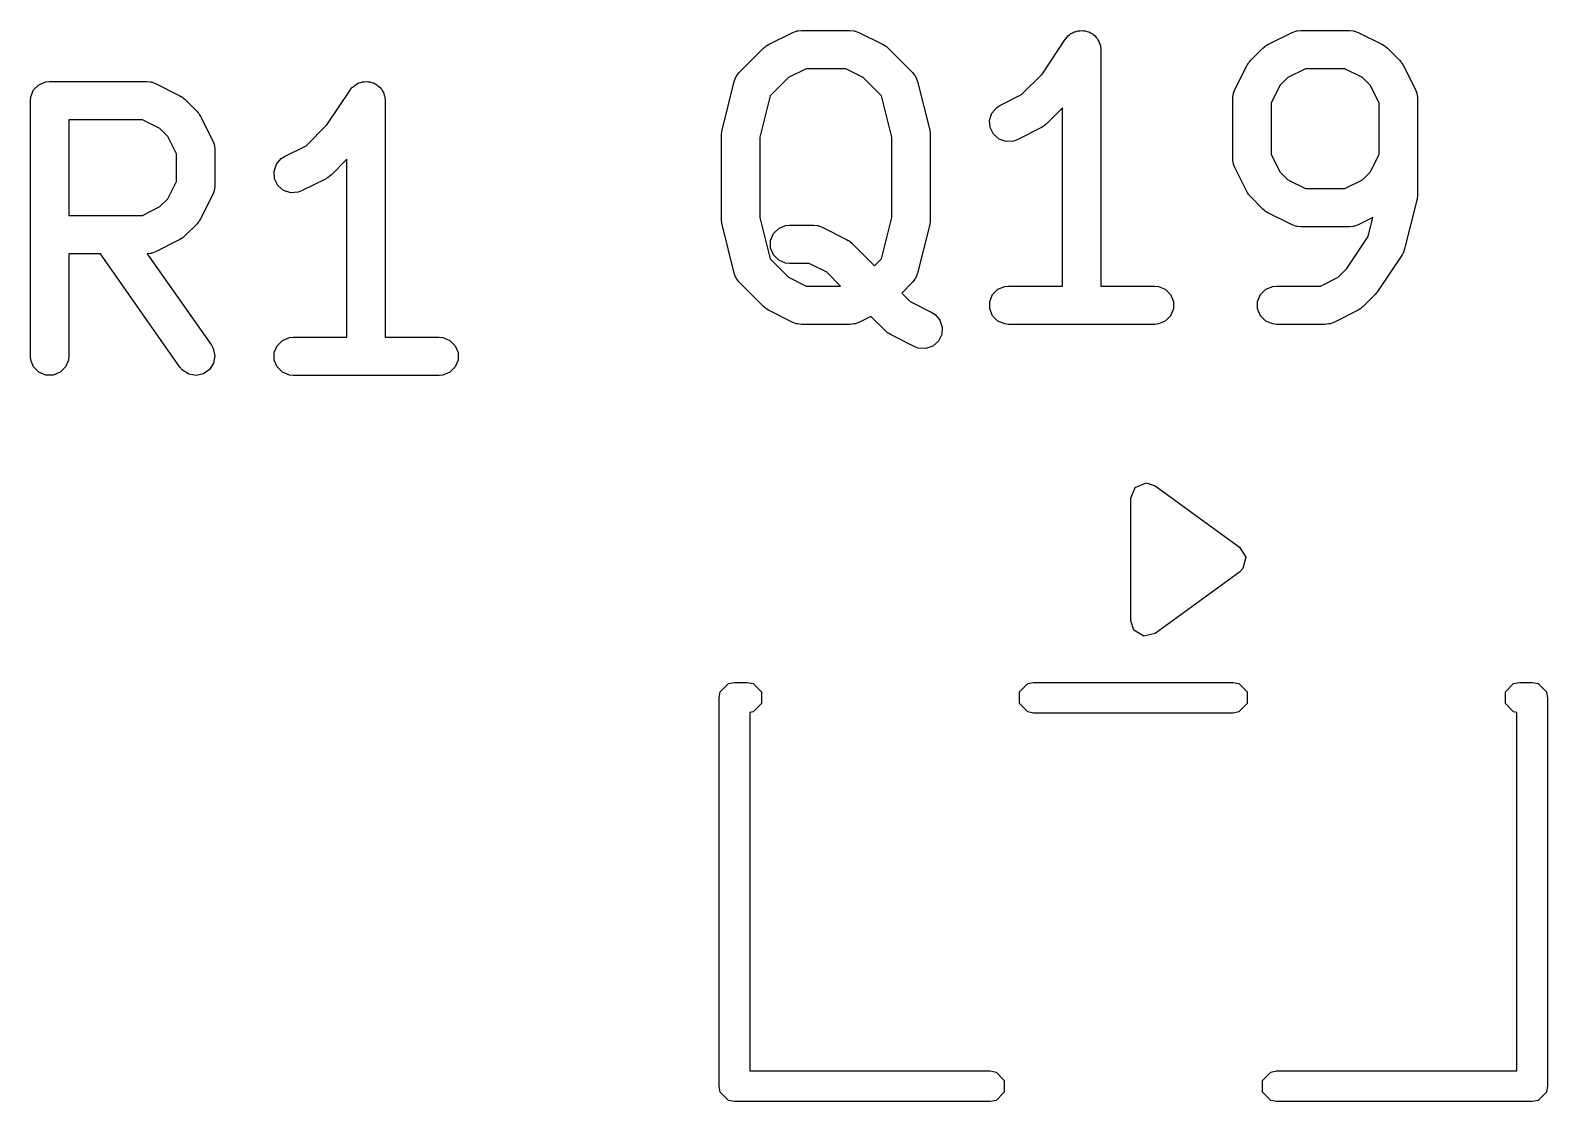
# Model space of a CAD drawing. Header units: millimetres. Extents: x 4 to 152, y 19 to 149.
# Drawn here: x 144.19 to 150.12, y 142.68 to 146.87 of the extents above; entities that cross this region are included whole.
import ezdxf

# ---------------------------------------------------------------- set-up
doc = ezdxf.new("R2010")
doc.units = ezdxf.units.MM
doc.layers.add('F.Silkscreen', color=41, linetype='CONTINUOUS', true_color=0xf2eda1)

msp = doc.modelspace()

# ---------------------------------------------------------------- linework, layer by layer
at = {"layer": 'F.Silkscreen', "linetype": 'CONTINUOUS'}
for p, q in [((147.073602, 146.814644), (147.16884, 146.862263)), ((147.16884, 146.862263), (147.182571, 146.867518)), ((147.182571, 146.867518), (147.18526, 146.86771)), ((147.18526, 146.86771), (147.187749, 146.86874)), ((147.187749, 146.86874), (147.202381, 146.870181)), ((147.202381, 146.870181), (147.392857, 146.870181)), ((147.392857, 146.870181), (147.407489, 146.86874)), ((147.407489, 146.86874), (147.409978, 146.867709)), ((147.409978, 146.867709), (147.412666, 146.867518)), ((147.412666, 146.867518), (147.426398, 146.862263)), ((147.426398, 146.862263), (147.521636, 146.814644)), ((148.23531, 146.836901), (148.244531, 146.848159)), ((148.244531, 146.848159), (148.2507, 146.852291)), ((148.2507, 146.852291), (148.255951, 146.857541)), ((148.255951, 146.857541), (148.26274, 146.860354)), ((148.26274, 146.860354), (148.268846, 146.864442)), ((148.268846, 146.864442), (148.276126, 146.865899)), ((148.276126, 146.865899), (148.282987, 146.86874)), ((148.282987, 146.86874), (148.290335, 146.86874)), ((148.290335, 146.86874), (148.29754, 146.870181)), ((148.29754, 146.870181), (148.304824, 146.86874)), ((148.304824, 146.86874), (148.312251, 146.86874)), ((148.312251, 146.86874), (148.319039, 146.865928)), ((148.319039, 146.865928), (148.326248, 146.864502)), ((148.326248, 146.864502), (148.332427, 146.860383)), ((148.332427, 146.860383), (148.339287, 146.857541)), ((148.339287, 146.857541), (148.34448, 146.852348)), ((148.34448, 146.852348), (148.350597, 146.84827)), ((148.350597, 146.84827), (148.35473, 146.842098)), ((149.025983, 146.814644), (149.121221, 146.862263)), ((149.121221, 146.862263), (149.134952, 146.867518)), ((149.134952, 146.867518), (149.137641, 146.86771)), ((149.137641, 146.86771), (149.14013, 146.86874)), ((149.14013, 146.86874), (149.154762, 146.870181)), ((149.154762, 146.870181), (149.345238, 146.870181)), ((149.345238, 146.870181), (149.35987, 146.86874)), ((149.35987, 146.86874), (149.362359, 146.867709)), ((149.362359, 146.867709), (149.365047, 146.867518)), ((149.365047, 146.867518), (149.378779, 146.862263)), ((149.378779, 146.862263), (149.474017, 146.814644)), ((146.958872, 146.705357), (147.05411, 146.800595)), ((147.05411, 146.800595), (147.05986, 146.805316)), ((147.05986, 146.805316), (147.061159, 146.806812)), ((147.061159, 146.806812), (147.063413, 146.808232)), ((147.063413, 146.808232), (147.065475, 146.809923)), ((147.065475, 146.809923), (147.067307, 146.810682)), ((147.067307, 146.810682), (147.073602, 146.814644)), ((147.521636, 146.814644), (147.527935, 146.81068)), ((147.527935, 146.81068), (147.529763, 146.809922)), ((147.529763, 146.809922), (147.531819, 146.808234)), ((147.531819, 146.808234), (147.534079, 146.806812)), ((147.534079, 146.806812), (147.535378, 146.805314)), ((147.535378, 146.805314), (147.541128, 146.800595)), ((147.541128, 146.800595), (147.636366, 146.705357)), ((148.144095, 146.700104), (148.235215, 146.836784)), ((148.235215, 146.836784), (148.235249, 146.836827)), ((148.235249, 146.836827), (148.235259, 146.836849)), ((148.235259, 146.836849), (148.23531, 146.836901)), ((148.35473, 146.842098), (148.359979, 146.836849)), ((148.359979, 146.836849), (148.36279, 146.830062)), ((148.36279, 146.830062), (148.36688, 146.823955)), ((148.36688, 146.823955), (148.368336, 146.816674)), ((148.368336, 146.816674), (148.371178, 146.809813)), ((148.371178, 146.809813), (148.372603, 146.795337)), ((148.372603, 146.795337), (148.372619, 146.79526)), ((148.372619, 146.79526), (148.372613, 146.795234)), ((148.372613, 146.795234), (148.372619, 146.795181)), ((148.372619, 146.795181), (148.372619, 145.870181)), ((148.958872, 146.752976), (149.006491, 146.800595)), ((149.006491, 146.800595), (149.01224, 146.805314)), ((149.01224, 146.805314), (149.01354, 146.806812)), ((149.01354, 146.806812), (149.015799, 146.808234)), ((149.015799, 146.808234), (149.017856, 146.809922)), ((149.017856, 146.809922), (149.019683, 146.81068)), ((149.019683, 146.81068), (149.025983, 146.814644)), ((149.474017, 146.814644), (149.480316, 146.81068)), ((149.480316, 146.81068), (149.482144, 146.809922)), ((149.482144, 146.809922), (149.4842, 146.808234)), ((149.4842, 146.808234), (149.48646, 146.806812)), ((149.48646, 146.806812), (149.487759, 146.805314)), ((149.487759, 146.805314), (149.493509, 146.800595)), ((149.493509, 146.800595), (149.541128, 146.752976)), ((148.897204, 146.638246), (148.944823, 146.733484)), ((148.944823, 146.733484), (148.948787, 146.739784)), ((148.948787, 146.739784), (148.949545, 146.741611)), ((148.949545, 146.741611), (148.951233, 146.743668)), ((148.951233, 146.743668), (148.952655, 146.745927)), ((148.952655, 146.745927), (148.954153, 146.747227)), ((148.954153, 146.747227), (148.958872, 146.752976)), ((149.541128, 146.752976), (149.545846, 146.747227)), ((149.545846, 146.747227), (149.547345, 146.745927)), ((149.547345, 146.745927), (149.548766, 146.743668)), ((149.548766, 146.743668), (149.550455, 146.741611)), ((149.550455, 146.741611), (149.551212, 146.739784)), ((149.551212, 146.739784), (149.555177, 146.733484)), ((149.555177, 146.733484), (149.602796, 146.638246)), ((144.220237, 146.657541), (144.247273, 146.66874)), ((144.247273, 146.66874), (144.261905, 146.670181)), ((144.261905, 146.670181), (144.642857, 146.670181)), ((144.642857, 146.670181), (144.657489, 146.66874)), ((144.657489, 146.66874), (144.659978, 146.667709)), ((144.659978, 146.667709), (144.662666, 146.667518)), ((144.662666, 146.667518), (144.676398, 146.662263)), ((145.478507, 146.665899), (145.485368, 146.66874)), ((145.485368, 146.66874), (145.492716, 146.66874)), ((145.492716, 146.66874), (145.499921, 146.670181)), ((145.499921, 146.670181), (145.507205, 146.66874)), ((145.507205, 146.66874), (145.514632, 146.66874)), ((145.514632, 146.66874), (145.52142, 146.665928)), ((146.891525, 146.480038), (146.939144, 146.670514)), ((146.939144, 146.670514), (146.944091, 146.68436)), ((146.944091, 146.68436), (146.947411, 146.688842)), ((146.947411, 146.688842), (146.949545, 146.693992)), ((146.949545, 146.693992), (146.958872, 146.705357)), ((147.15157, 146.685923), (147.079627, 146.613981)), ((147.220086, 146.720181), (147.15157, 146.685923)), ((147.375152, 146.720181), (147.220086, 146.720181)), ((147.443668, 146.685923), (147.375152, 146.720181)), ((147.51561, 146.613981), (147.443668, 146.685923)), ((147.636366, 146.705357), (147.645694, 146.693992)), ((147.645694, 146.693992), (147.647828, 146.688839)), ((147.647828, 146.688839), (147.651147, 146.68436)), ((147.651147, 146.68436), (147.656094, 146.670514)), ((147.656094, 146.670514), (147.703713, 146.480038)), ((148.062716, 146.618725), (148.144095, 146.700104)), ((149.103951, 146.685923), (149.073544, 146.655516)), ((149.172467, 146.720181), (149.103951, 146.685923)), ((149.327533, 146.720181), (149.172467, 146.720181)), ((149.396049, 146.685923), (149.327533, 146.720181)), ((149.426456, 146.655516), (149.396049, 146.685923)), ((144.186905, 146.595181), (144.188346, 146.609813)), ((144.188346, 146.609813), (144.199545, 146.636849)), ((144.199545, 146.636849), (144.220237, 146.657541)), ((144.676398, 146.662263), (144.771636, 146.614644)), ((144.771636, 146.614644), (144.777935, 146.61068)), ((144.777935, 146.61068), (144.779763, 146.609922)), ((144.779763, 146.609922), (144.781819, 146.608234)), ((144.781819, 146.608234), (144.784079, 146.606812)), ((144.784079, 146.606812), (144.785378, 146.605314)), ((145.346476, 146.500104), (145.437596, 146.636784)), ((145.437596, 146.636784), (145.43763, 146.636827)), ((145.43763, 146.636827), (145.43764, 146.636849)), ((145.43764, 146.636849), (145.437691, 146.636901)), ((145.437691, 146.636901), (145.446912, 146.648159)), ((145.446912, 146.648159), (145.453081, 146.652291)), ((145.453081, 146.652291), (145.458332, 146.657541)), ((145.458332, 146.657541), (145.465121, 146.660354)), ((145.465121, 146.660354), (145.471227, 146.664442)), ((145.471227, 146.664442), (145.478507, 146.665899)), ((145.52142, 146.665928), (145.528629, 146.664502)), ((145.528629, 146.664502), (145.534808, 146.660383)), ((145.534808, 146.660383), (145.541668, 146.657541)), ((145.541668, 146.657541), (145.546861, 146.652348)), ((145.546861, 146.652348), (145.552978, 146.64827)), ((145.552978, 146.64827), (145.557111, 146.642098)), ((145.557111, 146.642098), (145.56236, 146.636849)), ((145.56236, 146.636849), (145.565171, 146.630062)), ((145.565171, 146.630062), (145.569261, 146.623955)), ((145.569261, 146.623955), (145.570717, 146.616674)), ((145.570717, 146.616674), (145.573559, 146.609813)), ((145.573559, 146.609813), (145.574984, 146.595337)), ((147.079627, 146.613981), (147.039286, 146.452614)), ((147.555952, 146.452614), (147.51561, 146.613981)), ((147.978364, 146.576549), (148.062716, 146.618725)), ((148.889286, 146.604705), (148.890727, 146.619337)), ((148.890727, 146.619337), (148.891758, 146.621827)), ((148.891758, 146.621827), (148.891949, 146.624514)), ((148.891949, 146.624514), (148.897204, 146.638246)), ((149.073544, 146.655516), (149.039286, 146.587)), ((149.460714, 146.587), (149.426456, 146.655516)), ((149.602796, 146.638246), (149.608051, 146.624515)), ((149.608051, 146.624515), (149.608242, 146.621826)), ((149.608242, 146.621826), (149.609273, 146.619337)), ((149.609273, 146.619337), (149.610714, 146.604705)), ((144.186905, 145.595181), (144.186905, 146.595181)), ((144.785378, 146.605314), (144.791128, 146.600595)), ((144.791128, 146.600595), (144.838747, 146.552976)), ((144.838747, 146.552976), (144.843465, 146.547227)), ((145.574984, 146.595337), (145.575, 146.59526)), ((145.575, 146.59526), (145.574994, 146.595234)), ((145.574994, 146.595234), (145.575, 146.595181)), ((145.575, 146.595181), (145.575, 145.670181)), ((147.946748, 146.546609), (147.965921, 146.568717)), ((147.965921, 146.568717), (147.978364, 146.576549)), ((148.222619, 146.566496), (148.160176, 146.504053)), ((148.222619, 145.870181), (148.222619, 146.566496)), ((148.889286, 146.36661), (148.889286, 146.604705)), ((149.039286, 146.587), (149.039286, 146.384315)), ((149.460714, 146.384315), (149.460714, 146.587)), ((149.610714, 146.604705), (149.610714, 146.223753)), ((144.625152, 146.520181), (144.336905, 146.520181)), ((144.336905, 146.520181), (144.336905, 146.146372)), ((144.693668, 146.485923), (144.625152, 146.520181)), ((144.843465, 146.547227), (144.844964, 146.545927)), ((144.844964, 146.545927), (144.846385, 146.543668)), ((144.846385, 146.543668), (144.848074, 146.541611)), ((144.848074, 146.541611), (144.848831, 146.539784)), ((144.848831, 146.539784), (144.852796, 146.533484)), ((144.852796, 146.533484), (144.900415, 146.438246)), ((145.265097, 146.418725), (145.346476, 146.500104)), ((147.937494, 146.518848), (147.946748, 146.546609)), ((147.939568, 146.489658), (147.937494, 146.518848)), ((147.952655, 146.463483), (147.939568, 146.489658)), ((148.140684, 146.490004), (148.045446, 146.442385)), ((148.146983, 146.493969), (148.140684, 146.490004)), ((148.148811, 146.494726), (148.146983, 146.493969)), ((148.150867, 146.496415), (148.148811, 146.494726)), ((148.153127, 146.497836), (148.150867, 146.496415)), ((148.154426, 146.499335), (148.153127, 146.497836)), ((148.160176, 146.504053), (148.154426, 146.499335)), ((144.724075, 146.455516), (144.693668, 146.485923)), ((144.758333, 146.387), (144.724075, 146.455516)), ((144.900415, 146.438246), (144.90567, 146.424515)), ((146.889286, 146.461848), (146.889537, 146.464402)), ((146.889286, 146.128515), (146.889286, 146.461848)), ((146.889375, 146.465494), (146.890184, 146.470968)), ((146.889537, 146.464402), (146.889375, 146.465494)), ((146.890184, 146.470968), (146.890727, 146.47648)), ((146.890727, 146.47648), (146.891149, 146.477502)), ((146.891149, 146.477502), (146.891525, 146.480038)), ((147.039286, 146.452614), (147.039286, 146.137749)), ((147.555952, 146.137749), (147.555952, 146.452614)), ((147.703713, 146.480038), (147.704088, 146.477502)), ((147.704088, 146.477502), (147.704511, 146.47648)), ((147.704511, 146.47648), (147.705053, 146.470968)), ((147.705053, 146.470968), (147.705863, 146.465494)), ((147.705863, 146.465494), (147.7057, 146.464402)), ((147.7057, 146.464402), (147.705952, 146.461848)), ((147.705952, 146.461848), (147.705952, 146.128515)), ((147.974763, 146.44431), (147.952655, 146.463483)), ((148.002524, 146.435056), (147.974763, 146.44431)), ((148.031714, 146.43713), (148.002524, 146.435056)), ((148.045446, 146.442385), (148.031714, 146.43713)), ((144.758333, 146.279553), (144.758333, 146.387)), ((144.90567, 146.424515), (144.905861, 146.421826)), ((144.905861, 146.421826), (144.906892, 146.419337)), ((144.906892, 146.419337), (144.908333, 146.404705)), ((144.908333, 146.404705), (144.908333, 146.261848)), ((145.168302, 146.368717), (145.180745, 146.376549)), ((145.180745, 146.376549), (145.265097, 146.418725)), ((149.039286, 146.384315), (149.073544, 146.315799)), ((149.426456, 146.315799), (149.460714, 146.384315)), ((145.139875, 146.318848), (145.149129, 146.346609)), ((145.141949, 146.289658), (145.139875, 146.318848)), ((145.149129, 146.346609), (145.168302, 146.368717)), ((145.425, 146.366496), (145.362557, 146.304053)), ((145.425, 145.670181), (145.425, 146.366496)), ((148.890727, 146.351978), (148.889286, 146.36661)), ((148.891758, 146.349489), (148.890727, 146.351978)), ((148.891949, 146.346801), (148.891758, 146.349489)), ((148.897204, 146.333069), (148.891949, 146.346801)), ((148.944823, 146.237831), (148.897204, 146.333069)), ((149.073544, 146.315799), (149.103951, 146.285392)), ((149.396049, 146.285392), (149.426456, 146.315799)), ((144.724075, 146.211037), (144.758333, 146.279553)), ((144.908333, 146.261848), (144.906892, 146.247216)), ((145.155036, 146.263483), (145.141949, 146.289658)), ((145.177144, 146.24431), (145.155036, 146.263483)), ((145.343065, 146.290004), (145.247827, 146.242385)), ((145.349364, 146.293969), (145.343065, 146.290004)), ((145.351192, 146.294726), (145.349364, 146.293969)), ((145.353248, 146.296415), (145.351192, 146.294726)), ((145.355508, 146.297836), (145.353248, 146.296415)), ((145.356807, 146.299335), (145.355508, 146.297836)), ((145.362557, 146.304053), (145.356807, 146.299335)), ((149.103951, 146.285392), (149.172467, 146.251134)), ((149.172467, 146.251134), (149.327533, 146.251134)), ((149.327533, 146.251134), (149.396049, 146.285392)), ((144.693668, 146.18063), (144.724075, 146.211037)), ((144.900415, 146.228307), (144.852796, 146.133069)), ((144.90567, 146.242038), (144.900415, 146.228307)), ((144.905861, 146.244728), (144.90567, 146.242038)), ((144.906892, 146.247216), (144.905861, 146.244728)), ((145.204905, 146.235056), (145.177144, 146.24431)), ((145.234095, 146.23713), (145.204905, 146.235056)), ((145.247827, 146.242385), (145.234095, 146.23713)), ((148.948787, 146.231532), (148.944823, 146.237831)), ((148.949545, 146.229704), (148.948787, 146.231532)), ((148.951233, 146.227648), (148.949545, 146.229704)), ((148.952655, 146.225388), (148.951233, 146.227648)), ((148.954153, 146.224089), (148.952655, 146.225388)), ((148.958872, 146.218339), (148.954153, 146.224089)), ((149.006491, 146.17072), (148.958872, 146.218339)), ((149.608475, 146.205563), (149.560856, 146.015087)), ((149.60885, 146.2081), (149.608475, 146.205563)), ((149.609273, 146.209121), (149.60885, 146.2081)), ((149.609815, 146.214634), (149.609273, 146.209121)), ((149.610625, 146.220107), (149.609815, 146.214634)), ((149.610714, 146.223753), (149.610462, 146.2212)), ((149.610462, 146.2212), (149.610625, 146.220107)), ((144.336905, 146.146372), (144.625152, 146.146372)), ((144.625152, 146.146372), (144.693668, 146.18063)), ((144.852796, 146.133069), (144.848831, 146.12677)), ((147.039286, 146.137749), (147.079627, 145.976383)), ((147.51561, 145.976383), (147.555952, 146.137749)), ((149.01224, 146.166002), (149.006491, 146.17072)), ((149.01354, 146.164503), (149.01224, 146.166002)), ((149.015799, 146.163082), (149.01354, 146.164503)), ((149.017856, 146.161393), (149.015799, 146.163082)), ((149.019683, 146.160636), (149.017856, 146.161393)), ((149.025983, 146.156671), (149.019683, 146.160636)), ((149.121221, 146.109052), (149.025983, 146.156671)), ((149.437009, 146.138167), (149.378779, 146.109052)), ((149.418485, 146.064071), (149.437009, 146.138167)), ((144.838747, 146.113577), (144.791128, 146.065958)), ((144.843465, 146.119327), (144.838747, 146.113577)), ((144.844964, 146.120626), (144.843465, 146.119327)), ((144.846385, 146.122886), (144.844964, 146.120626)), ((144.848074, 146.124942), (144.846385, 146.122886)), ((144.848831, 146.12677), (144.848074, 146.124942)), ((146.889537, 146.125962), (146.889286, 146.128515)), ((146.889375, 146.124869), (146.889537, 146.125962)), ((146.890184, 146.119396), (146.889375, 146.124869)), ((146.890727, 146.113883), (146.890184, 146.119396)), ((146.891149, 146.112862), (146.890727, 146.113883)), ((146.891525, 146.110325), (146.891149, 146.112862)), ((146.939144, 145.919849), (146.891525, 146.110325)), ((147.081203, 146.047909), (147.092402, 146.074945)), ((147.092402, 146.074945), (147.113094, 146.095637)), ((147.113094, 146.095637), (147.14013, 146.106836)), ((147.14013, 146.106836), (147.154762, 146.108277)), ((147.154762, 146.108277), (147.25, 146.108277)), ((147.25, 146.108277), (147.264632, 146.106836)), ((147.264632, 146.106836), (147.267121, 146.105805)), ((147.267121, 146.105805), (147.269809, 146.105614)), ((147.269809, 146.105614), (147.283541, 146.100359)), ((147.283541, 146.100359), (147.378779, 146.05274)), ((147.703713, 146.110325), (147.656094, 145.919849)), ((147.704088, 146.112862), (147.703713, 146.110325)), ((147.704511, 146.113883), (147.704088, 146.112862)), ((147.705053, 146.119396), (147.704511, 146.113883)), ((147.705863, 146.124869), (147.705053, 146.119396)), ((147.705952, 146.128515), (147.7057, 146.125962)), ((147.7057, 146.125962), (147.705863, 146.124869)), ((149.134952, 146.103797), (149.121221, 146.109052)), ((149.137641, 146.103606), (149.134952, 146.103797)), ((149.14013, 146.102575), (149.137641, 146.103606)), ((149.154762, 146.101134), (149.14013, 146.102575)), ((149.345238, 146.101134), (149.154762, 146.101134)), ((149.35987, 146.102575), (149.345238, 146.101134)), ((149.362359, 146.103607), (149.35987, 146.102575)), ((149.365047, 146.103797), (149.362359, 146.103607)), ((149.378779, 146.109052), (149.365047, 146.103797)), ((144.771636, 146.051909), (144.676398, 146.00429)), ((144.777935, 146.055874), (144.771636, 146.051909)), ((144.779763, 146.056631), (144.777935, 146.055874)), ((144.781819, 146.05832), (144.779763, 146.056631)), ((144.784079, 146.059741), (144.781819, 146.05832)), ((144.785378, 146.06124), (144.784079, 146.059741)), ((144.791128, 146.065958), (144.785378, 146.06124)), ((147.081203, 146.018645), (147.081203, 146.047909)), ((147.092402, 145.991609), (147.081203, 146.018645)), ((147.378779, 146.05274), (147.385078, 146.048776)), ((147.385078, 146.048776), (147.386906, 146.048018)), ((147.386906, 146.048018), (147.388962, 146.04633)), ((147.388962, 146.04633), (147.391222, 146.044908)), ((147.391222, 146.044908), (147.392521, 146.04341)), ((147.392521, 146.04341), (147.398271, 146.038691)), ((147.398271, 146.038691), (147.488094, 145.948867)), ((149.33457, 145.9382), (149.418485, 146.064071)), ((149.560856, 146.015087), (149.557774, 146.006464)), ((144.460951, 145.996372), (144.336905, 145.996372)), ((144.336905, 145.996372), (144.336905, 145.595181)), ((144.771891, 145.552171), (144.460951, 145.996372)), ((144.657489, 145.997813), (144.643972, 145.996482)), ((144.643972, 145.996482), (144.894776, 145.63819)), ((144.659978, 145.998845), (144.657489, 145.997813)), ((144.662666, 145.999035), (144.659978, 145.998845)), ((144.676398, 146.00429), (144.662666, 145.999035)), ((147.079627, 145.976383), (147.15157, 145.904439)), ((147.113094, 145.970917), (147.092402, 145.991609)), ((147.14013, 145.959718), (147.113094, 145.970917)), ((147.154762, 145.958277), (147.14013, 145.959718)), ((147.232295, 145.958277), (147.154762, 145.958277)), ((147.30081, 145.92402), (147.232295, 145.958277)), ((147.488094, 145.948867), (147.51561, 145.976383)), ((149.550499, 145.991675), (149.455261, 145.848817)), ((149.554803, 145.99975), (149.550499, 145.991675)), ((149.555909, 146.001241), (149.554803, 145.99975)), ((149.556538, 146.003004), (149.555909, 146.001241)), ((149.557416, 146.004649), (149.556538, 146.003004)), ((149.557774, 146.006464), (149.557416, 146.004649)), ((146.944091, 145.906003), (146.939144, 145.919849)), ((146.94741, 145.901524), (146.944091, 145.906003)), ((146.949544, 145.896372), (146.94741, 145.901524)), ((146.958872, 145.885006), (146.949544, 145.896372)), ((147.15157, 145.904439), (147.220086, 145.870181)), ((147.354649, 145.870181), (147.30081, 145.92402)), ((147.645694, 145.896372), (147.636367, 145.885007)), ((147.647827, 145.901524), (147.645694, 145.896372)), ((147.651147, 145.906003), (147.647827, 145.901524)), ((147.656094, 145.919849), (147.651147, 145.906003)), ((149.232295, 145.870181), (149.30081, 145.904439)), ((149.30081, 145.904439), (149.33457, 145.9382)), ((147.05411, 145.789767), (146.958872, 145.885006)), ((147.220086, 145.870181), (147.354649, 145.870181)), ((147.636367, 145.885007), (147.59416, 145.842801)), ((147.59416, 145.842801), (147.62776, 145.809201)), ((147.938346, 145.809813), (147.949545, 145.836849)), ((147.949545, 145.836849), (147.970237, 145.857541)), ((147.970237, 145.857541), (147.997273, 145.86874)), ((147.997273, 145.86874), (148.011905, 145.870181)), ((148.011905, 145.870181), (148.222619, 145.870181)), ((148.372619, 145.870181), (148.583333, 145.870181)), ((148.583333, 145.870181), (148.597965, 145.86874)), ((148.597965, 145.86874), (148.625001, 145.857541)), ((148.625001, 145.857541), (148.645693, 145.836849)), ((148.645693, 145.836849), (148.656892, 145.809813)), ((148.985965, 145.809813), (148.997164, 145.836849)), ((148.997164, 145.836849), (149.017856, 145.857541)), ((149.017856, 145.857541), (149.044892, 145.86874)), ((149.044892, 145.86874), (149.059524, 145.870181)), ((149.059524, 145.870181), (149.232295, 145.870181)), ((149.44589, 145.837387), (149.398272, 145.789768)), ((149.445923, 145.837428), (149.44589, 145.837387)), ((149.445945, 145.837442), (149.445923, 145.837428)), ((149.450684, 145.843229), (149.445945, 145.837442)), ((149.455218, 145.848753), (149.450684, 145.843229)), ((149.455227, 145.848777), (149.455218, 145.848753)), ((149.455261, 145.848817), (149.455227, 145.848777)), ((147.05986, 145.785047), (147.05411, 145.789767)), ((147.061159, 145.78355), (147.05986, 145.785047)), ((147.063413, 145.782131), (147.061159, 145.78355)), ((147.065475, 145.780439), (147.063413, 145.782131)), ((147.067307, 145.779681), (147.065475, 145.780439)), ((147.073602, 145.775718), (147.067307, 145.779681)), ((147.62776, 145.809201), (147.712112, 145.767025)), ((147.938346, 145.780549), (147.938346, 145.809813)), ((147.949545, 145.753513), (147.938346, 145.780549)), ((148.656892, 145.780549), (148.645693, 145.753513)), ((148.656892, 145.809813), (148.656892, 145.780549)), ((148.985965, 145.780549), (148.985965, 145.809813)), ((148.997164, 145.753513), (148.985965, 145.780549)), ((149.385078, 145.779683), (149.378779, 145.775718)), ((149.386906, 145.78044), (149.385078, 145.779683)), ((149.388962, 145.782128), (149.386906, 145.78044)), ((149.391222, 145.78355), (149.388962, 145.782128)), ((149.392522, 145.78505), (149.391222, 145.78355)), ((149.398272, 145.789768), (149.392522, 145.78505)), ((147.16884, 145.728099), (147.073602, 145.775718)), ((147.182571, 145.722844), (147.16884, 145.728099)), ((147.18526, 145.722653), (147.182571, 145.722844)), ((147.187749, 145.721622), (147.18526, 145.722653)), ((147.202381, 145.720181), (147.187749, 145.721622)), ((147.392857, 145.720181), (147.202381, 145.720181)), ((147.407489, 145.721622), (147.392857, 145.720181)), ((147.409978, 145.722654), (147.407489, 145.721622)), ((147.412666, 145.722844), (147.409978, 145.722654)), ((147.426398, 145.728099), (147.412666, 145.722844)), ((147.473286, 145.751543), (147.426398, 145.728099)), ((147.5303, 145.694529), (147.473286, 145.751543)), ((147.712112, 145.767025), (147.724555, 145.759193)), ((147.724555, 145.759193), (147.743728, 145.737085)), ((147.743728, 145.737085), (147.752982, 145.709324)), ((147.970237, 145.732821), (147.949545, 145.753513)), ((147.997273, 145.721622), (147.970237, 145.732821)), ((148.011905, 145.720181), (147.997273, 145.721622)), ((148.583333, 145.720181), (148.011905, 145.720181)), ((148.597965, 145.721622), (148.583333, 145.720181)), ((148.625001, 145.732821), (148.597965, 145.721622)), ((148.645693, 145.753513), (148.625001, 145.732821)), ((149.017856, 145.732821), (148.997164, 145.753513)), ((149.044892, 145.721622), (149.017856, 145.732821)), ((149.059524, 145.720181), (149.044892, 145.721622)), ((149.25, 145.720181), (149.059524, 145.720181)), ((149.264632, 145.721622), (149.25, 145.720181)), ((149.267121, 145.722654), (149.264632, 145.721622)), ((149.269809, 145.722844), (149.267121, 145.722654)), ((149.283541, 145.728099), (149.269809, 145.722844)), ((149.378779, 145.775718), (149.283541, 145.728099)), ((145.151926, 145.636849), (145.172618, 145.657541)), ((145.172618, 145.657541), (145.199654, 145.66874)), ((145.199654, 145.66874), (145.214286, 145.670181)), ((145.214286, 145.670181), (145.425, 145.670181)), ((145.575, 145.670181), (145.785714, 145.670181)), ((145.785714, 145.670181), (145.800346, 145.66874)), ((145.800346, 145.66874), (145.827382, 145.657541)), ((145.827382, 145.657541), (145.848074, 145.636849)), ((147.53605, 145.689809), (147.5303, 145.694529)), ((147.537349, 145.688312), (147.53605, 145.689809)), ((147.539603, 145.686893), (147.537349, 145.688312)), ((147.541665, 145.685201), (147.539603, 145.686893)), ((147.543497, 145.684443), (147.541665, 145.685201)), ((147.549792, 145.68048), (147.543497, 145.684443)), ((147.64503, 145.632861), (147.549792, 145.68048)), ((147.750908, 145.680134), (147.73782, 145.653959)), ((147.752982, 145.709324), (147.750908, 145.680134)), ((144.894776, 145.63819), (144.901986, 145.625377)), ((144.901986, 145.625377), (144.908315, 145.596806)), ((145.140727, 145.609813), (145.151926, 145.636849)), ((145.140727, 145.580549), (145.140727, 145.609813)), ((145.848074, 145.636849), (145.859273, 145.609813)), ((145.859273, 145.609813), (145.859273, 145.580549)), ((147.658761, 145.627606), (147.64503, 145.632861)), ((147.687951, 145.625532), (147.658761, 145.627606)), ((147.715713, 145.634786), (147.687951, 145.625532)), ((147.73782, 145.653959), (147.715713, 145.634786)), ((144.188346, 145.580549), (144.186905, 145.595181)), ((144.199545, 145.553513), (144.188346, 145.580549)), ((144.220237, 145.532821), (144.199545, 145.553513)), ((144.324265, 145.553513), (144.303573, 145.532821)), ((144.335464, 145.580549), (144.324265, 145.553513)), ((144.336905, 145.595181), (144.335464, 145.580549)), ((144.781462, 145.541011), (144.771891, 145.552171)), ((144.806141, 145.525284), (144.781462, 145.541011)), ((144.887503, 145.54331), (144.863529, 145.526528)), ((144.90323, 145.567988), (144.887503, 145.54331)), ((144.908315, 145.596806), (144.90323, 145.567988)), ((145.151926, 145.553513), (145.140727, 145.580549)), ((145.172618, 145.532821), (145.151926, 145.553513)), ((145.848074, 145.553513), (145.827382, 145.532821)), ((145.859273, 145.580549), (145.848074, 145.553513)), ((144.247273, 145.521622), (144.220237, 145.532821)), ((144.276537, 145.521622), (144.247273, 145.521622)), ((144.303573, 145.532821), (144.276537, 145.521622)), ((144.834958, 145.520198), (144.806141, 145.525284)), ((144.863529, 145.526528), (144.834958, 145.520198)), ((145.199654, 145.521622), (145.172618, 145.532821)), ((145.214286, 145.520181), (145.199654, 145.521622)), ((145.785714, 145.520181), (145.214286, 145.520181)), ((145.800346, 145.521622), (145.785714, 145.520181)), ((145.827382, 145.532821), (145.800346, 145.521622)), ((148.49, 145.04), (148.507574, 145.082426)), ((148.507574, 145.082426), (148.55, 145.1)), ((148.55, 145.1), (148.58529, 145.088524)), ((148.58529, 145.088524), (148.91529, 144.848524)), ((148.49, 144.56), (148.49, 145.04)), ((148.91529, 144.848524), (148.939266, 144.809358)), ((148.939266, 144.809358), (148.928524, 144.76471)), ((148.91529, 144.751476), (148.58529, 144.511476)), ((148.928524, 144.76471), (148.91529, 144.751476)), ((148.501476, 144.52471), (148.49, 144.56)), ((148.540642, 144.500734), (148.501476, 144.52471)), ((148.58529, 144.511476), (148.540642, 144.500734)), ((146.884567, 144.282961), (146.917039, 144.315433)), ((146.917039, 144.315433), (146.94, 144.32)), ((146.94, 144.32), (146.99, 144.32)), ((146.99, 144.32), (147.012961, 144.315433)), ((147.012961, 144.315433), (147.045433, 144.282961)), ((148.054567, 144.282961), (148.087039, 144.315433)), ((148.087039, 144.315433), (148.11, 144.32)), ((148.11, 144.32), (148.89, 144.32)), ((148.89, 144.32), (148.912961, 144.315433)), ((148.912961, 144.315433), (148.945433, 144.282961)), ((149.954567, 144.282961), (149.987039, 144.315433)), ((149.987039, 144.315433), (150.01, 144.32)), ((150.01, 144.32), (150.06, 144.32)), ((150.06, 144.32), (150.082961, 144.315433)), ((150.082961, 144.315433), (150.115433, 144.282961)), ((146.88, 144.26), (146.884567, 144.282961)), ((146.88, 142.74), (146.88, 144.26)), ((147.045433, 144.237039), (147.012961, 144.204567)), ((147.045433, 144.282961), (147.045433, 144.237039)), ((148.054567, 144.237039), (148.054567, 144.282961)), ((148.087039, 144.204567), (148.054567, 144.237039)), ((148.945433, 144.237039), (148.912961, 144.204567)), ((148.945433, 144.282961), (148.945433, 144.237039)), ((149.954567, 144.237039), (149.954567, 144.282961)), ((149.987039, 144.204567), (149.954567, 144.237039)), ((150.115433, 144.282961), (150.12, 144.26)), ((150.12, 144.26), (150.12, 142.74)), ((147.012961, 144.204567), (147, 144.20199)), ((147, 144.20199), (147, 142.8)), ((148.11, 144.2), (148.087039, 144.204567)), ((148.89, 144.2), (148.11, 144.2)), ((148.912961, 144.204567), (148.89, 144.2)), ((150, 144.20199), (149.987039, 144.204567)), ((150, 142.8), (150, 144.20199)), ((147, 142.8), (147.94, 142.8)), ((147.94, 142.8), (147.962961, 142.795433)), ((147.962961, 142.795433), (147.995433, 142.762961)), ((147.995433, 142.762961), (147.995433, 142.717039)), ((149.004567, 142.762961), (149.037039, 142.795433)), ((149.004567, 142.717039), (149.004567, 142.762961)), ((149.037039, 142.795433), (149.06, 142.8)), ((149.06, 142.8), (150, 142.8)), ((146.884567, 142.717039), (146.88, 142.74)), ((146.917039, 142.684567), (146.884567, 142.717039)), ((147.995433, 142.717039), (147.962961, 142.684567)), ((149.037039, 142.684567), (149.004567, 142.717039)), ((150.115433, 142.717039), (150.082961, 142.684567)), ((150.12, 142.74), (150.115433, 142.717039)), ((146.94, 142.68), (146.917039, 142.684567)), ((147.94, 142.68), (146.94, 142.68)), ((147.962961, 142.684567), (147.94, 142.68)), ((149.06, 142.68), (149.037039, 142.684567)), ((150.06, 142.68), (149.06, 142.68)), ((150.082961, 142.684567), (150.06, 142.68))]:
    msp.add_line(p, q, dxfattribs=at)

doc.saveas('drawing.dxf')
